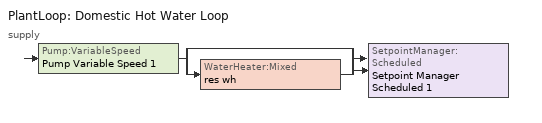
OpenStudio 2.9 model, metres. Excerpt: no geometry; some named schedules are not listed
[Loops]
PlantLoop 'Domestic Hot Water Loop'
 supply: Pump:VariableSpeed 'Pump Variable Speed 1' > split
  | bypass
  | WaterHeater:Mixed 'res wh'
  join > SetpointManager:Scheduled 'Setpoint Manager Scheduled 1'
[Sizing:Zone]
finished basement zone: Zone Cooling Design Supply Air Temperature Input Method=SupplyAirTemperature; Zone Cooling Design Supply Air Temperature {C}=14; Zone Cooling Design Supply Air Temperature Difference {deltaC}=11.11; Zone Heating Design Supply Air Temperature Input Method=SupplyAirTemperature; Zone Heating Design Supply Air Temperature {C}=40; Zone Heating Design Supply Air Temperature Difference {deltaC}=11.11; Zone Cooling Design Supply Air Humidity Ratio {kg-H2O/kg-air}=0.0085; Zone Heating Design Supply Air Humidity Ratio {kg-H2O/kg-air}=0.008; Cooling Design Air Flow Method=DesignDay; Heating Design Air Flow Method=DesignDay; Account for Dedicated Outdoor Air System=No; Dedicated Outdoor Air System Control Strategy=NeutralSupplyAir; Dedicated Outdoor Air Low Setpoint Temperature for Design {C}=autosize; Dedicated Outdoor Air High Setpoint Temperature for Design {C}=autosize
[PlantLoop]
Domestic Hot Water Loop: Glycol Concentration=0; Maximum Loop Flow Rate {m3/s}=0.01; Plant Loop Volume {m3}=0.003; Load Distribution Scheme=Optimal
[Sizing:Plant]
Domestic Hot Water Loop: Loop Type=Heating; Design Loop Exit Temperature {C}=51.6667; Loop Design Temperature Difference {deltaC}=5.55556; Sizing Option=NonCoincident; Zone Timesteps in Averaging Window=1; Coincident Sizing Factor Mode=None
[Pump:VariableSpeed]
Pump Variable Speed 1: Rated Flow Rate {m3/s}=0.01; Rated Pump Head {Pa}=1; Rated Power Consumption {W}=0; Motor Efficiency=1; Fraction of Motor Inefficiencies to Fluid Stream=0; Coefficient 1 of the Part Load Performance Curve=0; Coefficient 2 of the Part Load Performance Curve=1; Coefficient 3 of the Part Load Performance Curve=0; Coefficient 4 of the Part Load Performance Curve=0; Pump Control Type=Intermittent; Skin Loss Radiative Fraction=0.5; Design Power Sizing Method=PowerPerFlowPerPressure; Design Electric Power per Unit Flow Rate {W/(m3/s)}=348701.1; Design Shaft Power per Unit Flow Rate per Unit Head {W-s/m3-Pa}=1.28205; Design Minimum Flow Rate Fraction=0
[SetpointManager:Scheduled]
Setpoint Manager Scheduled 1: Control Variable=Temperature; Schedule=dhw temp
[WaterHeater:Mixed]
res wh: Tank Volume {m3}=0.00378541; Setpoint Temperature Schedule=WH Setpoint Temp; Deadband Temperature Difference {deltaC}=0; Maximum Temperature Limit {C}=99; Heater Control Type=Modulate; Heater Maximum Capacity {W}=2.93071e+10; Heater Minimum Capacity {W}=0; Heater Fuel Type=NaturalGas; Heater Thermal Efficiency=0.7544; Off Cycle Parasitic Fuel Consumption Rate {W}=7.382; Off Cycle Parasitic Fuel Type=Electricity; Off Cycle Parasitic Heat Fraction to Tank=0; On Cycle Parasitic Fuel Consumption Rate {W}=7.382; On Cycle Parasitic Fuel Type=Electricity; On Cycle Parasitic Heat Fraction to Tank=0; Ambient Temperature Indicator=ThermalZone; Ambient Temperature Thermal Zone=finished basement zone; Off Cycle Loss Coefficient to Ambient Temperature {W/K}=0; Off Cycle Loss Fraction to Thermal Zone=1; On Cycle Loss Coefficient to Ambient Temperature {W/K}=0; On Cycle Loss Fraction to Thermal Zone=1; Use Side Effectiveness=1; Source Side Effectiveness=1; Use Side Design Flow Rate {m3/s}=autosize; Source Side Design Flow Rate {m3/s}=autosize; Indirect Water Heating Recovery Time {hr}=1.5; Source Side Flow Control Mode=IndirectHeatPrimarySetpoint
